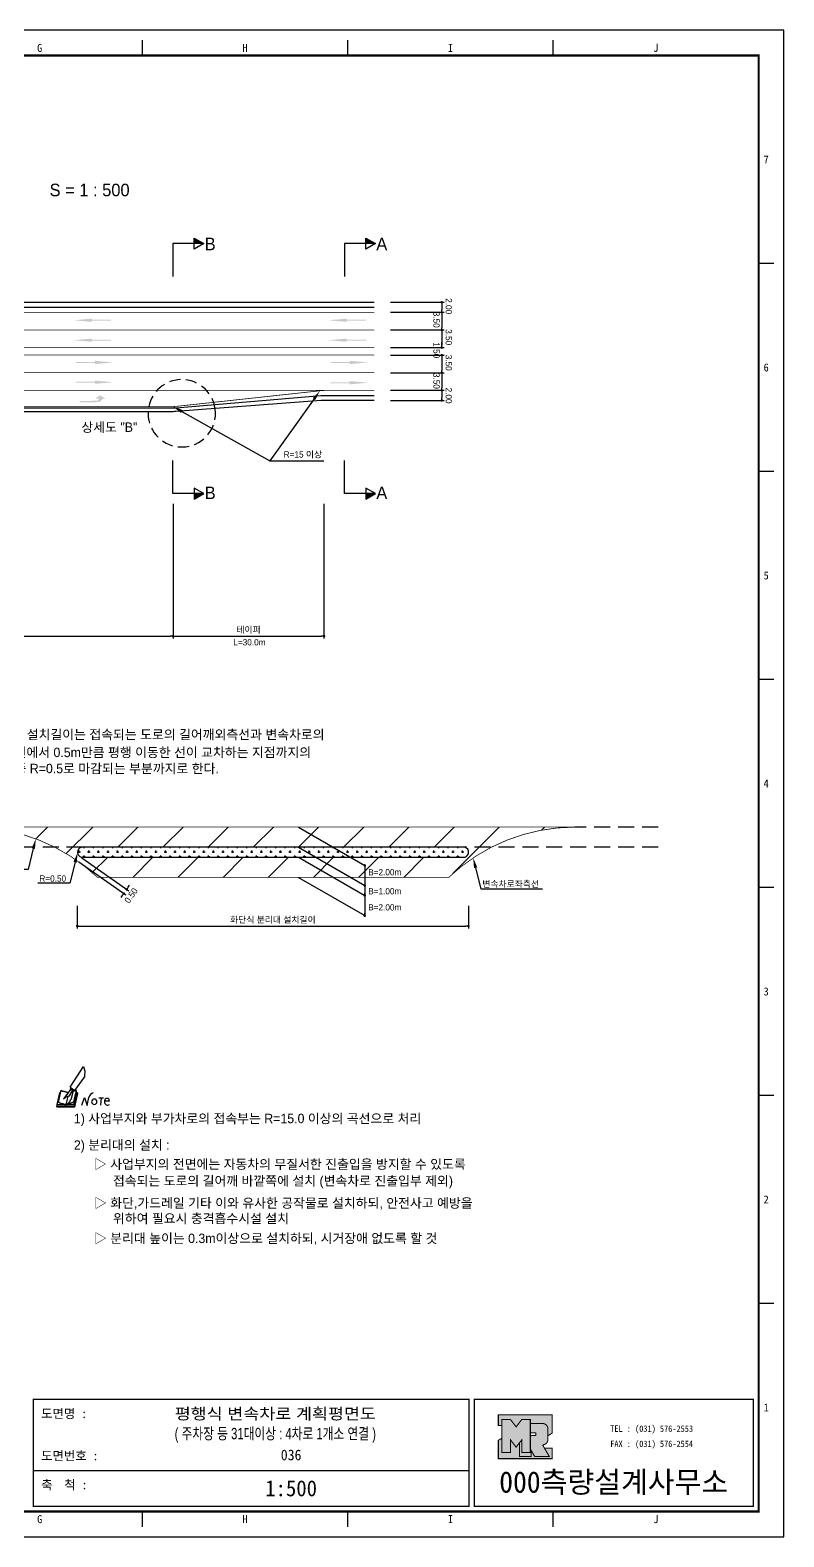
# Model space of a CAD drawing. Header units: millimetres. Extents: x 501 to 924, y 1 to 300.
# Drawn here: x 774.1 to 923.9, y 1 to 300.4 of the extents above; entities that cross this region are included whole.
import ezdxf
from ezdxf.enums import TextEntityAlignment as Align

# ---------------------------------------------------------------- set-up
doc = ezdxf.new("R2010")
doc.units = ezdxf.units.MM
doc.linetypes.add('HIDDEN', pattern=[9.525, 6.35, -3.175])
for name, color, linetype in [('CC-GSTR-0004', 4, 'Continuous'), ('CM-LANE-0030', 30, 'Continuous'), ('CZ-DIMT-0002', 7, 'Continuous'), ('CZ-LIN1-0007', 7, 'Continuous'), ('CZ-LIN2-0003', 3, 'Continuous'), ('CZ-LINE-0001', 7, 'Continuous'), ('CZ-TEXT-BOX0', 7, 'Continuous'), ('TITLE', 7, 'Continuous')]:
    doc.layers.add(name, color=color, linetype=linetype)
doc.styles.add('돋움', font='')
doc.styles.add('돋음체', font='')
doc.styles.get('돋움').set_extended_font_data('Dotum')
doc.styles.get('돋음체').set_extended_font_data('DotumChe')

# ---------------------------------------------------------------- blocks, each defined once
blk = doc.blocks.new('note')
for p, q in [((0.85, 3.5), (3.53, 7.57)), ((3.53, 7.57), (3.8, 6.64)), ((3.8, 6.64), (3.69, 5.72)), ((1, 3.1), (0.75, 2.77)), ((0.85, 3.5), (1.8, 2.79)), ((1, 3.4), (0.85, 3.21)), ((0.85, 3.21), (1.52, 2.71)), ((1.8, 2.79), (3.74, 5.46)), ((3.69, 5.72), (3.74, 5.46)), ((-1.24, 2.36), (-1.77, 0)), ((-1.77, 0), (1.77, 0)), ((-1.77, 0), (-1.77, -0.3)), ((-1.53, 0.52), (-1.55, 0.54)), ((-1.01, 2.9), (-1.53, 0.52)), ((-1.48, 0.48), (-1.53, 0.52)), ((-1.43, 0.44), (-1.48, 0.48)), ((-1.38, 0.41), (-1.43, 0.44)), ((-1.33, 0.4), (-1.38, 0.41)), ((-1.27, 0.37), (-1.33, 0.4)), ((-1.22, 0.35), (-1.27, 0.37)), ((-1.13, 2.36), (-1.24, 2.36)), ((-1.17, 0.33), (-1.22, 0.35)), ((-1.12, 0.32), (-1.17, 0.33)), ((-1.02, 0.25), (-1.12, 0.32)), ((-0.97, 0.22), (-1.02, 0.25)), ((-1, 2.9), (-1.01, 2.9)), ((-0.98, 2.85), (-1, 2.9)), ((-0.95, 2.8), (-0.98, 2.85)), ((-0.93, 0.21), (-0.97, 0.22)), ((-0.9, 2.75), (-0.95, 2.8)), ((-0.88, 0.19), (-0.93, 0.21)), ((-0.85, 2.72), (-0.9, 2.75)), ((-0.8, 0.18), (-0.88, 0.19)), ((-0.79, 2.69), (-0.85, 2.72)), ((-0.75, 0.17), (-0.8, 0.18)), ((-0.74, 2.68), (-0.79, 2.69)), ((-0.7, 0.16), (-0.75, 0.17)), ((-0.69, 2.65), (-0.74, 2.68)), ((-0.64, 0.15), (-0.7, 0.16)), ((-0.64, 2.65), (-0.69, 2.65)), ((-0.59, 2.63), (-0.64, 2.65)), ((-0.58, 0.14), (-0.64, 0.15)), ((-0.54, 2.62), (-0.59, 2.63)), ((-0.53, 0.13), (-0.58, 0.14)), ((-0.48, 2.61), (-0.54, 2.62)), ((-0.48, 0.12), (-0.53, 0.13)), ((-0.43, 2.61), (-0.48, 2.61)), ((-0.43, 0.11), (-0.48, 0.12)), ((0.75, 2.77), (-0.46, 1.16)), ((0.37, 2.24), (-0.46, 1.16)), ((-0.46, 1.16), (-0.08, 1.47)), ((-0.38, 2.59), (-0.43, 2.61)), ((-0.38, 0.08), (-0.43, 0.11)), ((-0.33, 2.59), (-0.38, 2.59)), ((-0.29, 0.06), (-0.38, 0.08)), ((-0.27, 2.58), (-0.33, 2.59)), ((-0.23, 0.05), (-0.29, 0.06)), ((-0.22, 2.57), (-0.27, 2.58)), ((-0.16, 0.04), (-0.23, 0.05)), ((-0.17, 2.56), (-0.22, 2.57)), ((-0.12, 2.55), (-0.17, 2.56)), ((-0.11, 0.03), (-0.16, 0.04)), ((-0.07, 2.53), (-0.12, 2.55)), ((-0.04, 0.02), (-0.11, 0.03)), ((-0.08, 1.47), (0.72, 1.75)), ((-0.01, 2.51), (-0.07, 2.53)), ((-0.05, -0.3), (-0.05, 0)), ((0, 0), (-0.04, 0.02)), ((0.04, 2.5), (-0.01, 2.51)), ((0.37, 1.63), (0, 0)), ((0, 0), (1.6, 0.53)), ((0, 0), (1.65, 0.18)), ((0, 0.01), (0.06, 0.04)), ((0, -0.3), (0, 0)), ((0.09, 2.48), (0.04, 2.5)), ((0.05, -0.3), (0.05, 0)), ((0.06, 0.04), (0.11, 0.07)), ((0.14, 2.48), (0.09, 2.48)), ((0.11, 0.07), (0.16, 0.09)), ((0.2, 2.47), (0.14, 2.48)), ((0.16, 0.09), (0.21, 0.12)), ((0.26, 2.43), (0.18, 2.46)), ((0.21, 0.12), (0.27, 0.14)), ((0.34, 2.4), (0.26, 2.43)), ((0.27, 0.14), (0.36, 0.19)), ((0.45, 2.37), (0.34, 2.4)), ((0.36, 0.19), (0.41, 0.22)), ((0.41, 0.22), (0.46, 0.27)), ((0.46, 0.27), (0.51, 0.3)), ((0.51, 0.3), (0.56, 0.34)), ((0.56, 0.34), (0.6, 0.4)), ((0.6, 0.4), (0.64, 0.45)), ((0.64, 0.45), (0.67, 0.51)), ((0.67, 0.51), (0.74, 0.58)), ((0.72, 1.75), (1.16, 2.53)), ((0.74, 0.58), (0.79, 0.63)), ((0.79, 0.63), (0.83, 0.68)), ((0.83, 0.68), (0.86, 0.73)), ((0.86, 0.73), (0.89, 0.79)), ((0.89, 0.84), (0.92, 0.89)), ((0.89, 0.79), (0.89, 0.84)), ((0.92, 0.89), (0.96, 0.95)), ((0.96, 0.95), (1.01, 0.97)), ((1.47, 2.74), (1.01, 0.97)), ((1.16, 2.53), (1.37, 2.82)), ((2.13, 2.84), (1.44, 2.63)), ((1.52, 2.71), (1.66, 2.9)), ((1.6, 0.53), (2.13, 2.84)), ((1.65, 0.18), (2.19, 2.48)), ((1.77, 0), (2.3, 2.36)), ((1.77, -0.3), (2.3, 2.07)), ((1.77, -0.38), (2.3, 1.99)), ((1.77, -0.44), (2.3, 1.93)), ((1.77, 0), (1.77, -0.3)), ((2.19, 2.48), (2.04, 2.47)), ((2.3, 2.36), (2.16, 2.36)), ((2.3, 2.36), (2.3, 2.07)), ((3.21, -0.08), (3.68, 1.4)), ((3.68, 1.4), (4.26, -0.14)), ((4.26, -0.14), (4.56, 1.44)), ((6.55, 1.34), (7.46, 1.34)), ((7.01, 1.34), (6.87, -0.11)), ((7.71, 0.77), (7.71, 0.55)), ((7.71, 0.77), (8.67, 0.77)), ((-1.77, -0.3), (1.77, -0.3)), ((-1.77, -0.43), (-1.77, -0.3)), ((-1.77, -0.37), (1.77, -0.37)), ((-1.77, -0.43), (1.77, -0.43))]:
    blk.add_line(p, q)
for centre, major_axis, start_param, end_param in [((0.4, 2.31), (0.0702, 0.0702), 3.283946, 6.425539), ((5.68, 1.23), (-0.806, 0.806), -0.591174, 0.597824), ((5.66, 0.58), (-0.378, 0.378), 3.926991, 10.210176), ((8.3, 0.49), (0.422, 0.422), 2.265602, 4.634911), ((8.19, 0.77), (-0.342, 0.342), 3.926991, 7.068583)]:
    blk.add_ellipse(centre, major_axis=major_axis, ratio=1, start_param=start_param, end_param=end_param)
blk = doc.blocks.new('_Dot')
at = {"color": 0, "linetype": 'ByBlock', "lineweight": -2}
blk.add_line((-0.5, 0), (-1, 0), dxfattribs=at)
at = {"color": 0, "linetype": 'ByBlock', "const_width": 0.5}
blk.add_lwpolyline([(-0.25, 0, 1), (0.25, 0, 1)], format="xyb", close=True, dxfattribs=at)

msp = doc.modelspace()

# ---------------------------------------------------------------- hatches: boundary and pattern name
at = {"layer": 'CM-LANE-0030'}
h = msp.add_hatch(dxfattribs=at)
h.set_pattern_fill('ANSI31', color=256, scale=2, style=0)
h.set_pattern_definition([(45, (-517.5057, 598.145), (-4.490128, 4.490128), [])])
h.paths.add_polyline_path([(857.28, 132.04, -0.191871), (882.38, 142.04), (762.38, 142.04, -0.191871), (787.48, 132.04)])
h.paths.add_polyline_path([(784.2, 136.04, 0.002096), (783.95, 136.22, -0.732581), (784.52, 138.04), (860.25, 138.04, -0.732581), (860.82, 136.22, 0.002096), (860.57, 136.04)], flags=16)
at = {"layer": 'CZ-LIN1-0007'}
for points in [[(786.37, 243.06), (786.37, 242.85), (790.19, 242.85), (790.19, 242.63), (786.37, 242.63), (786.37, 242.42), (782.72, 242.74)], [(837.01, 243.06), (837.01, 242.85), (840.84, 242.85), (840.84, 242.63), (837.01, 242.63), (837.01, 242.42), (833.36, 242.74)], [(786.37, 239.1), (786.37, 238.89), (790.19, 238.89), (790.19, 238.67), (786.37, 238.67), (786.37, 238.46), (782.72, 238.78)], [(837.01, 239.1), (837.01, 238.89), (840.84, 238.89), (840.84, 238.67), (837.01, 238.67), (837.01, 238.46), (833.36, 238.78)], [(786.98, 234.69), (786.98, 234.47), (783.15, 234.47), (783.15, 234.26), (786.98, 234.26), (786.98, 234.04), (790.63, 234.36)], [(837.62, 234.69), (837.62, 234.47), (833.8, 234.47), (833.8, 234.26), (837.62, 234.26), (837.62, 234.04), (841.27, 234.36)], [(786.98, 230.75), (786.98, 230.54), (783.15, 230.54), (783.15, 230.32), (786.98, 230.32), (786.98, 230.11), (790.63, 230.43)], [(837.62, 230.65), (837.62, 230.44), (833.8, 230.44), (833.8, 230.22), (837.62, 230.22), (837.62, 230.01), (841.27, 230.33)], [(787.49, 226.47, 0.267976), (788.52, 227.16), (789.14, 227.15), (787.97, 227.81), (787.03, 227.16), (787.72, 227.16, -0.504994), (787.41, 226.74), (783.95, 226.72), (783.95, 226.45)]]:
    msp.add_hatch(color=256, dxfattribs=at).paths.add_polyline_path(points)
at = {"layer": 'CZ-LIN2-0003'}
h = msp.add_hatch(dxfattribs=at)
h.set_pattern_fill('CROSS', color=256, scale=0.15, style=0)
h.set_pattern_definition([(0, (-517.5057, 598.1447), (0.9525, 0.9525), [0.47625, -1.42875]), (90, (-517.2675, 597.9066), (-0.9525, 0.9525), [0.47625, -1.42875])])
h.paths.add_polyline_path([(784.52, 138.04, 0.732581), (783.95, 136.22, -0.002096), (784.2, 136.04), (860.57, 136.04, -0.002096), (860.82, 136.22, 0.732581), (860.25, 138.04)])
at = {"layer": 'CZ-LINE-0001'}
for points in [[(806.72, 259.08), (806.72, 257.98), (808.62, 257.98)], [(840.82, 259.08), (840.82, 257.98), (842.73, 257.98)], [(808.62, 208.32), (806.72, 208.32), (806.72, 207.22)], [(842.73, 208.32), (840.82, 208.32), (840.82, 207.22)]]:
    msp.add_hatch(color=256, dxfattribs=at).paths.add_polyline_path(points)
at = {"layer": 'TITLE', "ltscale": 150}
h = msp.add_hatch(color=8, dxfattribs=at)
edge = h.paths.add_edge_path()
edge.add_line((877.82, 25.24), (867.15, 25.24))
edge.add_line((867.15, 25.24), (867.15, 23.16))
edge.add_line((867.15, 23.16), (867.86, 23.16))
edge.add_line((867.86, 23.16), (867.86, 24.34))
edge.add_line((867.86, 24.34), (869.55, 24.34))
edge.add_line((869.55, 24.34), (870.68, 22.88))
edge.add_line((870.68, 22.88), (871.81, 24.34))
edge.add_line((871.81, 24.34), (873.5, 24.34))
edge.add_line((873.5, 24.34), (873.5, 23.54))
edge.add_line((873.5, 23.54), (875.94, 23.54))
edge.add_arc((875.94, 22.47), 1.07, 0, 90, ccw=False)
edge.add_line((877, 22.47), (877, 21.1))
edge.add_line((877, 21.1), (877.82, 21.61))
edge.add_line((877.82, 21.61), (877.82, 25.24))
h.paths.add_polyline_path([(871.36, 19.72), (870.68, 18.84), (869.55, 20.29), (869.55, 17.78), (867.86, 17.78), (867.86, 20.63), (867.15, 20.19), (867.15, 16.55), (877.82, 16.55), (877.82, 18.63), (876.32, 18.63), (877.27, 16.98), (874.37, 16.98), (873.67, 18.19), (873.67, 16.98), (871.36, 16.98)])
msp.add_hatch(color=5, dxfattribs=at).paths.add_polyline_path([(873.5, 24.34), (871.81, 24.34), (870.68, 22.88), (869.55, 24.34), (867.86, 24.34), (867.86, 17.78), (869.55, 17.78), (869.55, 20.29), (870.68, 18.84), (871.81, 20.29), (871.81, 17.78), (873.5, 17.78)])
h = msp.add_hatch(color=161, dxfattribs=at)
edge = h.paths.add_edge_path()
edge.add_arc((875.94, 22.47), 1.07, 360, 450)
edge.add_line((875.94, 23.54), (873.5, 23.54))
edge.add_line((873.5, 23.54), (873.5, 21.69))
edge.add_line((873.5, 21.69), (874.49, 21.69))
edge.add_arc((874.49, 21.57), 0.113, 0, 90, ccw=False)
edge.add_line((874.61, 21.57), (874.61, 21.26))
edge.add_arc((874.49, 21.26), 0.113, 270, 360, ccw=False)
edge.add_line((874.49, 21.15), (873.5, 21.15))
edge.add_line((873.5, 21.15), (873.5, 17.78))
edge.add_line((873.5, 17.78), (871.81, 17.78))
edge.add_line((871.81, 17.78), (871.81, 20.29))
edge.add_line((871.81, 20.29), (871.36, 19.72))
edge.add_line((871.36, 19.72), (871.36, 16.98))
edge.add_line((871.36, 16.98), (873.67, 16.98))
edge.add_line((873.67, 16.98), (873.67, 18.19))
edge.add_line((873.67, 18.19), (874.37, 16.98))
edge.add_line((874.37, 16.98), (877.27, 16.98))
edge.add_line((877.27, 16.98), (875.94, 19.3))
edge.add_arc((875.94, 20.37), 1.07, 270, 360)
edge.add_line((877, 20.37), (877, 22.47))

# ---------------------------------------------------------------- linework, layer by layer
at = {"color": 0, "linetype": 'ByBlock', "lineweight": -2}
for p, q in [((855.91, 246.07), (855.91, 245.82)), ((855.91, 244.57), (855.91, 244.82)), ((855.91, 244.07), (855.91, 243.82)), ((855.91, 241.07), (855.91, 241.32)), ((855.91, 240.57), (855.91, 240.32)), ((855.91, 237.57), (855.91, 237.82)), ((855.91, 237.57), (855.91, 237.82)), ((855.91, 235.57), (855.91, 235.32)), ((855.91, 235.57), (855.91, 235.32)), ((855.91, 232.57), (855.91, 232.82)), ((855.91, 232.07), (855.91, 231.82)), ((855.91, 229.07), (855.91, 229.32)), ((855.91, 228.57), (855.91, 228.32)), ((855.91, 227.07), (855.91, 227.32)), ((840.58, 134.19), (840.58, 133.94)), ((793.41, 129.87), (793.55, 130.08)), ((840.58, 130.19), (840.58, 129.94)), ((840.58, 128.69), (840.58, 128.94)), ((792.55, 128.65), (792.4, 128.44)), ((840.58, 124.69), (840.58, 124.94))]:
    msp.add_line(p, q, dxfattribs=at)
at = {"color": 0, "linetype": 'ByBlock', "const_width": 0.25}
for points in [[(855.91, 246.19, 1), (855.91, 246.44, 1)], [(855.91, 244.19, 1), (855.91, 244.44, 1)], [(855.91, 244.44, 1), (855.91, 244.19, 1)], [(855.91, 240.69, 1), (855.91, 240.94, 1)], [(855.91, 240.94, 1), (855.91, 240.69, 1)], [(855.91, 237.44, 1), (855.91, 237.19, 1)], [(855.91, 237.44, 1), (855.91, 237.19, 1)], [(855.91, 235.69, 1), (855.91, 235.94, 1)], [(855.91, 235.69, 1), (855.91, 235.94, 1)], [(855.91, 232.19, 1), (855.91, 232.44, 1)], [(855.91, 232.44, 1), (855.91, 232.19, 1)], [(855.91, 228.94, 1), (855.91, 228.69, 1)], [(855.91, 228.69, 1), (855.91, 228.94, 1)], [(855.91, 226.94, 1), (855.91, 226.69, 1)], [(840.58, 134.31, 1), (840.58, 134.56, 1)], [(792.62, 128.75, 1), (792.76, 128.95, 1)], [(793.34, 129.77, 1), (793.19, 129.57, 1)], [(840.58, 130.31, 1), (840.58, 130.56, 1)], [(840.58, 128.56, 1), (840.58, 128.31, 1)], [(840.58, 124.56, 1), (840.58, 124.31, 1)]]:
    msp.add_lwpolyline(points, format="xyb", close=True, dxfattribs=at)
at = {"layer": 'CC-GSTR-0004'}
for p, q in [((582.49, 246.32), (842.49, 246.32)), ((582.49, 245.32), (842.49, 245.32))]:
    msp.add_line(p, q, dxfattribs=at)
for points in [[(697.74, 210.57, -0.414214), (712.49, 225.32), (801.87, 225.32), (801.87, 225.32, 0.020788), (803.12, 225.37), (803.12, 225.37), (831.87, 227.76), (831.87, 227.76, -0.020788), (833.12, 227.82), (842.49, 227.82)], [(842.49, 226.82), (833.06, 226.82, 0.018717), (831.93, 226.77), (803.05, 224.61, -0.018717), (801.93, 224.57), (712.49, 224.57, 0.414214), (698.49, 210.57)]]:
    msp.add_lwpolyline(points, format="xyb", dxfattribs=at)
at = {"layer": 'CM-LANE-0030', "const_width": 0.15}
for points in [[(582.49, 237.32), (842.49, 237.32)], [(582.49, 235.82), (842.49, 235.82)]]:
    msp.add_lwpolyline(points, dxfattribs=at)
msp.add_lwpolyline([(762.38, 142.04), (882.38, 142.04, 0.191871), (857.28, 132.04), (787.48, 132.04, 0.191871)], format="xyb", close=True, dxfattribs=at)
at = {"layer": 'CZ-LIN1-0007', "const_width": 0.15}
msp.add_lwpolyline([(582.49, 244.32), (842.49, 244.32)], dxfattribs=at)
at = {"layer": 'CZ-LIN1-0007', "linetype": 'HIDDEN', "const_width": 0.15}
for points in [[(582.49, 240.82), (842.49, 240.82)], [(582.49, 232.32), (842.49, 232.32)], [(772.49, 228.82), (832.49, 228.82)]]:
    msp.add_lwpolyline(points, dxfattribs=at)
at = {"layer": 'CZ-LIN1-0007', "const_width": 0.15}
msp.add_lwpolyline([(842.49, 228.82), (833.3, 228.82, 0.026985), (831.69, 228.73), (831.69, 228.73), (803.3, 225.65, -0.026985), (801.68, 225.57), (712.49, 225.57, 0.414214), (697.49, 210.57)], format="xyb", dxfattribs=at)
at = {"layer": 'CZ-LIN2-0003'}
msp.add_lwpolyline([(860.57, 136.04, -0.002096), (860.82, 136.22, 0.732581), (860.25, 138.04), (784.52, 138.04, 0.732581), (783.95, 136.22, -0.002096), (784.2, 136.04)], format="xyb", close=True, dxfattribs=at)
at = {"layer": 'CZ-LINE-0001'}
for p, q in [((808.62, 257.98), (802.48, 257.98)), ((802.48, 257.98), (802.48, 251.44)), ((806.72, 256.89), (806.72, 259.08)), ((806.72, 259.08), (808.62, 257.98)), ((808.62, 257.98), (806.72, 256.89)), ((842.73, 257.98), (836.58, 257.98)), ((836.58, 257.98), (836.58, 251.44)), ((840.82, 256.89), (840.82, 259.08)), ((840.82, 259.08), (842.73, 257.98)), ((842.73, 257.98), (840.82, 256.89)), ((845.68, 246.32), (856.41, 246.32)), ((855.91, 245.82), (855.91, 244.82)), ((845.68, 244.32), (856.41, 244.32)), ((845.68, 244.32), (856.41, 244.32)), ((855.91, 243.82), (855.91, 241.32)), ((845.68, 240.82), (856.41, 240.82)), ((845.68, 240.82), (856.41, 240.82)), ((855.91, 240.32), (855.91, 237.82)), ((845.68, 237.32), (856.41, 237.32)), ((845.68, 237.32), (856.41, 237.32)), ((855.91, 237.82), (855.91, 238.32)), ((845.68, 235.82), (856.41, 235.82)), ((845.68, 235.82), (856.41, 235.82)), ((855.91, 235.32), (855.91, 234.82)), ((855.91, 235.32), (855.91, 232.82)), ((845.68, 232.32), (856.41, 232.32)), ((845.68, 232.32), (856.41, 232.32)), ((855.91, 231.82), (855.91, 229.32)), ((845.68, 228.82), (856.41, 228.82)), ((845.68, 228.82), (856.41, 228.82)), ((855.91, 228.32), (855.91, 227.32)), ((845.68, 226.82), (856.41, 226.82)), ((802.48, 208.32), (802.48, 214.86)), ((821.71, 214.84), (832.49, 214.84)), ((836.58, 208.32), (836.58, 214.86)), ((808.62, 208.32), (802.48, 208.32)), ((808.62, 208.32), (806.72, 209.41)), ((806.72, 209.41), (806.72, 207.22)), ((806.72, 207.22), (808.62, 208.32)), ((842.73, 208.32), (836.58, 208.32)), ((842.73, 208.32), (840.82, 209.41)), ((840.82, 209.41), (840.82, 207.22)), ((840.82, 207.22), (842.73, 208.32)), ((802.49, 206.27), (802.49, 179.49)), ((802.49, 206.27), (802.49, 179.49)), ((832.49, 206.27), (832.49, 179.49)), ((712.99, 179.99), (801.99, 179.99)), ((802.99, 179.99), (831.99, 179.99)), ((827.42, 142.04), (840.58, 134.44)), ((827.42, 138.04), (840.58, 130.44)), ((783.78, 135.11), (793.1, 128.56)), ((784.35, 135.93), (793.67, 129.38)), ((827.42, 136.04), (840.58, 128.44)), ((827.42, 132.04), (840.58, 124.44)), ((840.58, 134.44), (840.58, 124.44)), ((793.55, 130.08), (793.84, 130.49)), ((783.46, 126.41), (783.46, 121.88)), ((792.4, 128.44), (792.12, 128.03)), ((861.2, 126.41), (861.2, 121.88)), ((783.96, 122.38), (860.7, 122.38))]:
    msp.add_line(p, q, dxfattribs=at)
at = {"layer": 'CZ-LINE-0001', "linetype": 'HIDDEN', "ltscale": 0.35}
msp.add_line((810.87, 225.04), (810.87, 225.04), dxfattribs=at)
at = {"layer": 'CZ-LINE-0001', "linetype": 'HIDDEN', "ltscale": 0.5}
for p, q in [((898.91, 142.04), (882.38, 142.04)), ((784.52, 138.04), (745.86, 138.04)), ((898.91, 138.04), (860.25, 138.04))]:
    msp.add_line(p, q, dxfattribs=at)
at = {"layer": 'CZ-LINE-0001'}
for points in [[(804.24, 224.61), (821.71, 214.84)], [(830.52, 227.1), (821.71, 214.84)], [(774.72, 137.78), (773.67, 133.59), (761.44, 133.59)], [(783.03, 135.05), (781.98, 130.87), (775.64, 130.87)]]:
    msp.add_lwpolyline(points, dxfattribs=at)
at = {"layer": 'CZ-LINE-0001', "extrusion": (0, 0, -1)}
msp.add_lwpolyline([(-862.63, 133.97), (-863.68, 129.79), (-875.91, 129.79)], dxfattribs=at)
at = {"layer": 'CZ-LINE-0001', "linetype": 'HIDDEN', "ltscale": 0.35}
msp.add_arc((804.22, 224.26), 6.7, 6.7667, 6.749, dxfattribs=at)
at = {"layer": 'CZ-LINE-0001'}
for points in [[(830.25, 227.3), (831.69, 228.73), (830.79, 226.91)], [(804.08, 224.32), (802.49, 225.59), (804.4, 224.9)], [(774.4, 137.86), (775.21, 139.71), (775.05, 137.69)], [(782.71, 135.14), (783.52, 136.99), (783.35, 134.97)]]:
    msp.add_solid(points, dxfattribs=at)
at = {"layer": 'CZ-LINE-0001', "extrusion": (0, 0, -1)}
msp.add_solid([(-862.96, 134.05), (-862.15, 135.91), (-862.31, 133.89)], dxfattribs=at)
at = {"layer": 'TITLE', "color": 7, "linetype": 'Continuous'}
for p, q in [((796.39, 295.35), (796.39, 298.37)), ((837.22, 295.35), (837.22, 298.37)), ((878.04, 295.35), (878.04, 298.37)), ((921.89, 254.02), (918.87, 254.02)), ((921.89, 212.69), (918.87, 212.69)), ((921.89, 171.36), (918.87, 171.36)), ((921.89, 130.03), (918.87, 130.03)), ((921.89, 88.7), (918.87, 88.7)), ((921.89, 47.38), (918.87, 47.38)), ((796.39, 3.02), (796.39, 6.05)), ((837.22, 3.02), (837.22, 6.05)), ((878.04, 3.02), (878.04, 6.05))]:
    msp.add_line(p, q, dxfattribs=at)
at = {"layer": 'TITLE', "ltscale": 150}
msp.add_line((774.69, 14.18), (861.3, 14.18), dxfattribs=at)
at = {"layer": 'TITLE'}
msp.add_line((918.98, 6.05), (510.12, 6.05), dxfattribs=at)
msp.add_lwpolyline([(500.54, 1.01), (923.9, 1.01), (923.9, 300.39), (500.54, 300.39)], close=True, dxfattribs=at)
at = {"layer": 'TITLE', "linetype": 'Continuous', "const_width": 0.403}
msp.add_lwpolyline([(510.62, 6.05), (510.62, 295.35), (918.87, 295.35), (918.87, 6.05)], close=True, dxfattribs=at)
at = {"layer": 'TITLE', "ltscale": 150}
for points, const_width in [([(774.69, 28.33), (861.3, 28.33), (861.3, 7.11), (774.69, 7.11)], 0.265), ([(917.8, 28.33), (917.8, 7.11), (862.36, 7.11), (862.36, 28.33), (917.8, 28.33)], 0.265), ([(873.5, 24.34), (871.81, 24.34), (870.68, 22.88), (869.55, 24.34), (867.86, 24.34), (867.86, 17.78), (869.55, 17.78), (869.55, 20.29), (870.68, 18.84), (871.81, 20.29), (871.81, 17.78), (873.5, 17.78)], 0.212), ([(871.36, 19.72), (870.68, 18.84), (869.55, 20.29), (869.55, 17.78), (867.86, 17.78), (867.86, 20.63), (867.15, 20.19), (867.15, 16.55), (877.82, 16.55), (877.82, 18.63), (876.32, 18.63), (877.27, 16.98), (874.37, 16.98), (873.67, 18.19), (873.67, 16.98), (871.36, 16.98)], 0.212)]:
    msp.add_lwpolyline(points, close=True, dxfattribs=dict(at, const_width=const_width))
at = {"layer": 'TITLE', "ltscale": 150, "const_width": 0.212}
for points in [[(877.82, 25.24), (867.15, 25.24), (867.15, 23.16), (867.86, 23.16), (867.86, 24.34), (869.55, 24.34), (870.68, 22.88), (871.81, 24.34), (873.5, 24.34), (873.5, 23.54), (875.94, 23.54, -0.414214), (877, 22.47), (877, 21.1), (877.82, 21.61)], [(877, 22.47, 0.414214), (875.94, 23.54), (873.5, 23.54), (873.5, 21.69), (874.49, 21.69, -0.414214), (874.61, 21.57), (874.61, 21.26, -0.414214), (874.49, 21.15), (873.5, 21.15), (873.5, 17.78), (871.81, 17.78), (871.81, 20.29), (871.36, 19.72), (871.36, 16.98), (873.67, 16.98), (873.67, 18.19), (874.37, 16.98), (877.27, 16.98), (875.94, 19.3, 0.414214), (877, 20.37)]]:
    msp.add_lwpolyline(points, format="xyb", close=True, dxfattribs=at)

# ---------------------------------------------------------------- block references
at = {"layer": 'CZ-LINE-0001', "xscale": 0.5, "yscale": 0.5, "zscale": 0.5}
for p in [(802.49, 179.99), (832.49, 179.99), (861.2, 122.38)]:
    msp.add_blockref('_Dot', p, dxfattribs=at)
at = {"layer": 'CZ-LINE-0001', "xscale": 0.5, "yscale": 0.5, "zscale": 0.5, "rotation": 180}
for p in [(802.49, 179.99), (783.46, 122.38)]:
    msp.add_blockref('_Dot', p, dxfattribs=at)
at = {"layer": 'CZ-TEXT-BOX0'}
msp.add_blockref('note', (781.18, 86.89), dxfattribs=at)

# ---------------------------------------------------------------- texts
at = {"layer": 'CZ-DIMT-0002', "style": '돋움'}
for s, height, p in [('B', 2.5, (809.87, 257.9)), ('A', 2.5, (843.98, 257.9)), ('상세도 "B"', 1.875, (789.84, 221.5)), ('R=15 이상', 1.25, (828.3, 216.09)), ('B', 2.5, (809.87, 208.45)), ('A', 2.5, (843.98, 208.45)), ('L=30.0m', 1.25, (817.67, 178.76))]:
    msp.add_text(s, height=height, dxfattribs=at).set_placement(p, align=Align.MIDDLE_CENTER)
for s, p in [('2.00', (856.66, 247.13)), ('3.50', (854.23, 244.44)), ('3.50', (856.66, 240.97)), ('1.50', (854.23, 238.38)), ('3.50', (856.66, 235.9)), ('3.50', (854.23, 232.29)), ('2.00', (856.66, 229.37))]:
    msp.add_text(s, height=1.25, rotation=270, dxfattribs=at).set_placement(p)
for s, p in [('○ 분리대 설치길이는 접속되는 도로의 길어깨외측선과 변속차로의', (762.43, 160.44)), ('좌측선에서 0.5m만큼 평행 이동한 선이 교차하는 지점까지의', (766.28, 156.88)), ('길이중 R=0.5로 마감되는 부분까지로 한다.', (766.28, 153.68)), ('1) 사업부지와 부가차로의 접속부는 R=15.0 이상의 곡선으로 처리', (782.78, 84.14)), ('2) 분리대의 설치 :', (782.78, 78.87)), ('▷ 사업부지의 전면에는 자동차의 무질서한 진출입을 방지할 수 있도록', (786.77, 75.07)), ('접속되는 도로의 길어깨 바깥쪽에 설치 (변속차로 진출입부 제외)', (790.55, 71.75)), ('▷ 화단,가드레일 기타 이와 유사한 공작물로 설치하되, 안전사고 예방을', (786.77, 67.34)), ('위하여 필요시 충격흡수시설 설치', (790.55, 64.28)), ('▷ 분리대 높이는 0.3m이상으로 설치하되, 시거장애 없도록 할 것', (786.77, 60.33))]:
    msp.add_text(s, height=1.875, dxfattribs=at).set_placement(p, align=Align.MIDDLE_LEFT)
for s, p in [('R=0.50', (775.92, 131.19)), ('B=2.00m', (841.28, 132.45)), ('B=1.00m', (841.28, 128.67)), ('변속차로좌측선', (863.96, 130.11)), ('B=2.00m', (841.28, 125.47))]:
    msp.add_text(s, height=1.25, dxfattribs=at).set_placement(p)
at = {"layer": 'CZ-DIMT-0002', "insert": (794.15, 128.43), "char_height": 1.25, "attachment_point": 5, "rotation": 54.9032, "style": '돋움'}
msp.add_mtext('\\A1;0.50', dxfattribs=at)
at = {"layer": 'CZ-LINE-0001', "char_height": 1.25, "attachment_point": 5, "style": '돋움'}
for s, insert in [('\\A1;테이퍼', (817.49, 181.19)), ('\\A1;화단식 분리대 설치길이', (822.33, 123.57))]:
    msp.add_mtext(s, dxfattribs=dict(at, insert=insert))
at = {"layer": 'TITLE', "color": 3, "linetype": 'Continuous', "style": '돋음체'}
for s, p in [('G', (775.98, 296.86)), ('H', (816.8, 296.86)), ('I', (857.63, 296.86)), ('J', (898.45, 296.86)), ('7', (920.38, 274.69)), ('6', (920.38, 233.36)), ('5', (920.38, 192.03)), ('4', (920.38, 150.7)), ('3', (920.38, 109.37)), ('2', (920.38, 68.05)), ('1', (920.38, 26.72)), ('G', (775.98, 4.53)), ('H', (816.8, 4.53)), ('I', (857.63, 4.53)), ('J', (898.45, 4.53))]:
    msp.add_text(s, height=1.59, dxfattribs=at).set_placement(p, align=Align.MIDDLE)
at = {"layer": 'TITLE', "style": '돋움'}
msp.add_text('S = 1 : 500', height=2.5, dxfattribs=at).set_placement((777.95, 268.63), align=Align.MIDDLE_LEFT)
at = {"layer": 'TITLE', "style": '돋음체'}
for s, p in [('도면명 :', (776.28, 24.61)), ('도면번호 :', (776.28, 16.22)), ('축  척 :', (776.28, 10.47))]:
    msp.add_text(s, height=1.804, dxfattribs=at).set_placement(p)
at = {"layer": 'TITLE', "style": '돋움'}
for s, width, p, p2 in [('평행식 변속차로 계획평면도', 1.010039, (802.82, 24.36), (842.82, 24.36)), ('( 주차장 등 31대이상 : 4차로 1개소 연결 )', 0.670122, (802.82, 20.41), (842.82, 20.41))]:
    msp.add_text(s, height=2.25, dxfattribs=dict(at, width=width)).set_placement(p, p2, align=Align.FIT)
at = {"layer": 'TITLE', "color": 180, "style": '돋음체'}
for s, p in [('TEL : (031) 576-2553', (889.39, 21.88)), ('FAX : (031) 576-2554', (889.39, 18.86))]:
    msp.add_text(s, height=1.2733, dxfattribs=at).set_placement(p)
at = {"layer": 'TITLE', "linetype": 'Continuous', "style": '돋음체'}
for s, height, p in [('036', 2.122, (825.96, 17.28)), ('1:500', 3.183, (825.96, 10.64))]:
    msp.add_text(s, height=height, dxfattribs=at).set_placement(p, align=Align.MIDDLE)
at = {"layer": 'TITLE', "color": 180, "style": '돋음체'}
msp.add_text('000측량설계사무소', height=4.244, dxfattribs=at).set_placement((890.08, 9.79), align=Align.CENTER)

doc.saveas('drawing.dxf')
